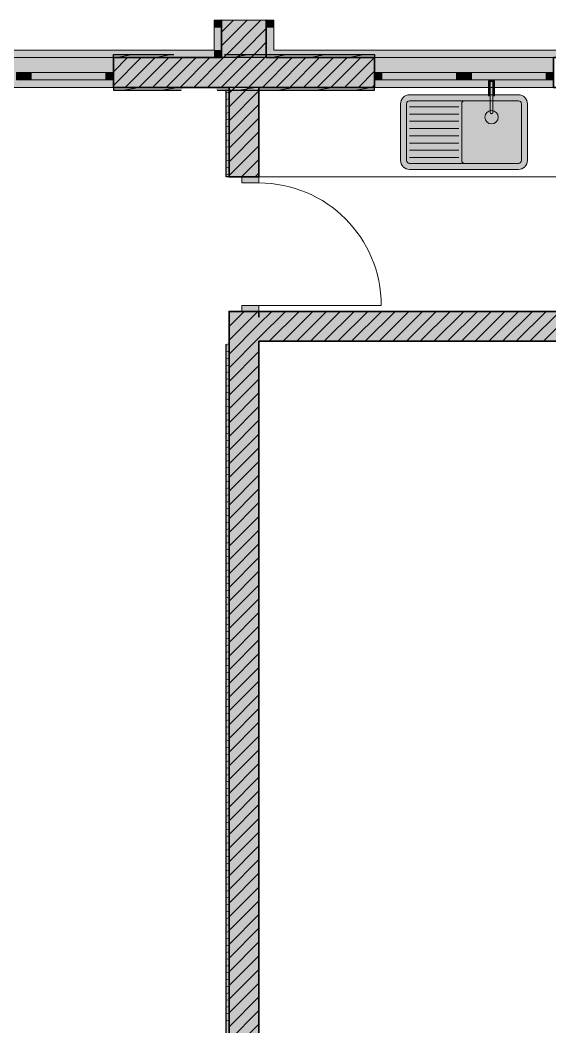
# Model space of a CAD drawing. Header units: inches. Extents: x 99 to 83418, y 65 to 21631.
# Drawn here: x 72050 to 75601, y 13347 to 20088 of the extents above; entities that cross this region are included whole.
import ezdxf

# ---------------------------------------------------------------- set-up
doc = ezdxf.new("R2010")
doc.units = ezdxf.units.IN
doc.header["$MEASUREMENT"] = 0
doc.layers.add('PDF_Interior$-$Furniture$', color=7, linetype='Continuous', true_color=0x573938)
doc.layers.add('PDF_Structural - Bearing', color=7, linetype='Continuous')

msp = doc.modelspace()

# ---------------------------------------------------------------- hatches: boundary and pattern name
at = {"layer": 'PDF_Interior$-$Furniture$', "true_color": 0xffffff, "transparency": 33554559}
for points in [[(75229.7, 19617.1), (75218.8, 19617.1), (75218.8, 19668.1), (75216.1, 19674.5), (75209.8, 19677.1), (75203.4, 19674.5), (75200.8, 19668.1), (75200.8, 19617.1), (75189.8, 19617.1), (75189.8, 19682.1), (75229.7, 19682.1)], [(75218.8, 19470.2), (75216.1, 19463.9), (75209.8, 19461.3), (75203.4, 19463.9), (75200.8, 19470.3), (75200.8, 19668.1), (75203.4, 19674.5), (75209.8, 19677.1), (75216.1, 19674.5), (75218.8, 19668.1)], [(75024.8, 19588.1), (74659.8, 19588.1), (74629.8, 19580.1), (74607.8, 19558.1), (74599.8, 19528.1), (74599.8, 19148.1), (74607.8, 19118.1), (74629.8, 19096.2), (74659.8, 19088.1), (75389.8, 19088.1), (75419.8, 19096.2), (75441.7, 19118.1), (75449.8, 19148.1), (75449.8, 19528.1), (75441.7, 19558.1), (75419.8, 19580.1), (75389.8, 19588.1)]]:
    msp.add_hatch(color=7, dxfattribs=at).paths.add_polyline_path(points)

# ---------------------------------------------------------------- linework, layer by layer
at = {"layer": 'PDF_Interior$-$Furniture$', "color": 126, "lineweight": 25, "true_color": 0x008060}
for points in [[(73100.4, 19838.1), (72675.4, 19838.1), (72675.4, 19858.1), (73080.4, 19858.1)], [(73420.4, 19858.1), (74425.5, 19858.1), (74425.5, 19838.1), (73400.4, 19838.1)], [(73150.5, 19638.1), (72675.4, 19638.1), (72675.4, 19618.1), (73130.5, 19618.1)], [(73370.5, 19618.1), (74425.5, 19618.1), (74425.5, 19638.1), (73350.5, 19638.1)], [(73450.5, 19638.1), (73450.5, 19038.1), (73430.5, 19038.1), (73430.5, 19618.1)], [(73450.5, 17938.1), (73450.5, 11088.1), (72525.5, 11088.1), (72525.5, 11108.1), (73430.5, 11108.1), (73430.5, 17918.1)]]:
    msp.add_lwpolyline(points, dxfattribs=at)
at = {"layer": 'PDF_Interior$-$Furniture$', "color": 121, "lineweight": 13, "true_color": 0x80ffdf}
for points in [[(72807.1, 19858.1), (72693.7, 19838.1)], [(73066.2, 19858.1), (72952.8, 19838.1)], [(73584.5, 19858.1), (73471.1, 19838.1)], [(73843.7, 19858.1), (73730.2, 19838.1)], [(74102.8, 19858.1), (73989.4, 19838.1)], [(74362, 19858.1), (74248.5, 19838.1)], [(72855.1, 19638.1), (72741.7, 19618.1)], [(73114.3, 19638.1), (73000.8, 19618.1)], [(73373.4, 19638.1), (73354, 19634.7)], [(73632.6, 19638.1), (73519.1, 19618.1)], [(73891.7, 19638.1), (73778.3, 19618.1)], [(74150.8, 19638.1), (74037.4, 19618.1)], [(74410, 19638.1), (74296.6, 19618.1)], [(73450.5, 19606), (73430.5, 19602.5)], [(73450.5, 19560.3), (73430.5, 19556.8)], [(73450.5, 19514.6), (73430.5, 19511.1)], [(73450.5, 19468.9), (73430.5, 19465.4)], [(73450.5, 19423.2), (73430.5, 19419.7)], [(73450.5, 19377.5), (73430.5, 19374)], [(73450.5, 19331.9), (73430.5, 19328.3)], [(73450.5, 19286.2), (73430.5, 19282.6)], [(73450.5, 19240.5), (73430.5, 19236.9)], [(73450.5, 19194.8), (73430.5, 19191.2)], [(73450.5, 19149.1), (73430.5, 19145.6)], [(73450.5, 19103.4), (73430.5, 19099.9)], [(73450.5, 19057.7), (73430.5, 19054.2)], [(73450.5, 17915.3), (73430.5, 17911.8)], [(73450.5, 17869.6), (73430.5, 17866.1)], [(73450.5, 17823.9), (73430.5, 17820.4)], [(73450.5, 17778.3), (73430.5, 17774.7)], [(73450.5, 17732.6), (73430.5, 17729)], [(73450.5, 17686.9), (73430.5, 17683.3)], [(73450.5, 17641.2), (73430.5, 17637.6)], [(73450.5, 17595.5), (73430.5, 17591.9)], [(73450.5, 17549.8), (73430.5, 17546.3)], [(73450.5, 17504.1), (73430.5, 17500.6)], [(73450.5, 17458.4), (73430.5, 17454.9)], [(73450.5, 17412.7), (73430.5, 17409.2)], [(73450.5, 17367), (73430.5, 17363.5)], [(73450.5, 17321.3), (73430.5, 17317.8)], [(73450.5, 17275.6), (73430.5, 17272.1)], [(73450.5, 17229.9), (73430.5, 17226.4)], [(73450.5, 17184.2), (73430.5, 17180.7)], [(73450.5, 17138.5), (73430.5, 17135)], [(73450.5, 17092.8), (73430.5, 17089.3)], [(73450.5, 17047.1), (73430.5, 17043.6)], [(73450.5, 17001.4), (73430.5, 16997.9)], [(73450.5, 16955.8), (73430.5, 16952.2)], [(73450.5, 16910.1), (73430.5, 16906.5)], [(73450.5, 16864.4), (73430.5, 16860.8)], [(73450.5, 16818.7), (73430.5, 16815.1)], [(73450.5, 16773), (73430.5, 16769.5)], [(73450.5, 16727.3), (73430.5, 16723.8)], [(73450.5, 16681.6), (73430.5, 16678.1)], [(73450.5, 16635.9), (73430.5, 16632.4)], [(73450.5, 16590.2), (73430.5, 16586.7)], [(73450.5, 16544.5), (73430.5, 16541)], [(73450.5, 16498.8), (73430.5, 16495.3)], [(73450.5, 16453.1), (73430.5, 16449.6)], [(73450.5, 16407.4), (73430.5, 16403.9)], [(73450.5, 16361.7), (73430.5, 16358.2)], [(73450.5, 16316), (73430.5, 16312.5)], [(73450.5, 16270.3), (73430.5, 16266.8)], [(73450.5, 16224.6), (73430.5, 16221.1)], [(73450.5, 16179), (73430.5, 16175.4)], [(73450.5, 16133.3), (73430.5, 16129.7)], [(73450.5, 16087.6), (73430.5, 16084)], [(73450.5, 16041.9), (73430.5, 16038.3)], [(73450.5, 15996.2), (73430.5, 15992.7)], [(73450.5, 15950.5), (73430.5, 15947)], [(73450.5, 15904.8), (73430.5, 15901.3)], [(73450.5, 15859.1), (73430.5, 15855.6)], [(73450.5, 15813.4), (73430.5, 15809.9)], [(73450.5, 15767.7), (73430.5, 15764.2)], [(73450.5, 15722), (73430.5, 15718.5)], [(73450.5, 15676.3), (73430.5, 15672.8)], [(73450.5, 15630.6), (73430.5, 15627.1)], [(73450.5, 15584.9), (73430.5, 15581.4)], [(73450.5, 15539.2), (73430.5, 15535.7)], [(73450.5, 15493.5), (73430.5, 15490)], [(73450.5, 15447.8), (73430.5, 15444.3)], [(73450.5, 15402.2), (73430.5, 15398.6)], [(73450.5, 15356.5), (73430.5, 15352.9)], [(73450.5, 15310.8), (73430.5, 15307.2)], [(73450.5, 15265.1), (73430.5, 15261.5)], [(73450.5, 15219.4), (73430.5, 15215.8)], [(73450.5, 15173.7), (73430.5, 15170.2)], [(73450.5, 15128), (73430.5, 15124.5)], [(73450.5, 15082.3), (73430.5, 15078.8)], [(73450.5, 15036.6), (73430.5, 15033.1)], [(73450.5, 14990.9), (73430.5, 14987.4)], [(73450.5, 14945.2), (73430.5, 14941.7)], [(73450.5, 14899.5), (73430.5, 14896)], [(73450.5, 14853.8), (73430.5, 14850.3)], [(73450.5, 14808.1), (73430.5, 14804.6)], [(73450.5, 14762.4), (73430.5, 14758.9)], [(73450.5, 14716.7), (73430.5, 14713.2)], [(73450.5, 14671), (73430.5, 14667.5)], [(73450.5, 14625.4), (73430.5, 14621.8)], [(73450.5, 14579.7), (73430.5, 14576.1)], [(73450.5, 14534), (73430.5, 14530.4)], [(73450.5, 14488.3), (73430.5, 14484.7)], [(73450.5, 14442.6), (73430.5, 14439)], [(73450.5, 14396.9), (73430.5, 14393.4)], [(73450.5, 14351.2), (73430.5, 14347.7)], [(73450.5, 14305.5), (73430.5, 14302)], [(73450.5, 14259.8), (73430.5, 14256.3)], [(73450.5, 14214.1), (73430.5, 14210.6)], [(73450.5, 14168.4), (73430.5, 14164.9)], [(73450.5, 14122.7), (73430.5, 14119.2)], [(73450.5, 14077), (73430.5, 14073.5)], [(73450.5, 14031.3), (73430.5, 14027.8)], [(73450.5, 13985.6), (73430.5, 13982.1)], [(73450.5, 13939.9), (73430.5, 13936.4)], [(73450.5, 13894.2), (73430.5, 13890.7)], [(73450.5, 13848.5), (73430.5, 13845)], [(73450.5, 13802.9), (73430.5, 13799.3)], [(73450.5, 13757.2), (73430.5, 13753.6)], [(73450.5, 13711.5), (73430.5, 13707.9)], [(73450.5, 13665.8), (73430.5, 13662.2)], [(73450.5, 13620.1), (73430.5, 13616.6)], [(73450.5, 13574.4), (73430.5, 13570.9)], [(73450.5, 13528.7), (73430.5, 13525.2)], [(73450.5, 13483), (73430.5, 13479.5)], [(73450.5, 13437.3), (73430.5, 13433.8)], [(73450.5, 13391.6), (73430.5, 13388.1)]]:
    msp.add_lwpolyline(points, dxfattribs=at)
at = {"layer": 'PDF_Interior$-$Furniture$', "lineweight": 13}
for points in [[(75200.8, 19470.3), (75200.8, 19668.1), (75200.8, 19617.1), (75189.8, 19617.1), (75189.8, 19682.1), (75229.7, 19682.1), (75229.7, 19617.1), (75218.8, 19617.1), (75218.8, 19668.1), (75218.8, 19470.2, -0.413649), (75209.8, 19461.3, -0.41458)], [(75218.8, 19668.1, 0.412495), (75209.8, 19677.1, 0.412495), (75200.8, 19668.1, -0.412495), (75209.8, 19677.1, -0.412495)], [(75449.8, 19528.1, 0.414381), (75389.8, 19588.1), (75024.8, 19588.1), (74659.8, 19588.1, 0.414381), (74599.8, 19528.1), (74599.8, 19148.1, 0.41438), (74659.8, 19088.1), (75389.8, 19088.1, 0.41438), (75449.8, 19148.1)], [(75389.8, 19128.1, 0.414374), (75409.8, 19148.1), (75409.8, 19528.1, 0.414373), (75389.8, 19548.1), (75209.8, 19548.1), (75029.8, 19548.1), (74659.8, 19548.1, 0.414373), (74639.8, 19528.1), (74639.8, 19148.1, 0.414374), (74659.8, 19128.1), (75029.8, 19128.1)]]:
    msp.add_lwpolyline(points, format="xyb", close=True, dxfattribs=at)
for points in [[(75190.1, 19581.1), (75190.1, 19616.1), (75200.8, 19616.1), (75200.8, 19581.1)], [(75229.5, 19581.1), (75218.8, 19581.1), (75218.8, 19616.1), (75229.5, 19616.1)]]:
    msp.add_lwpolyline(points, close=True, dxfattribs=at)
for points in [[(74989.8, 19508.1), (74659.8, 19508.1)], [(74989.8, 19459.5), (74659.8, 19459.5)], [(74989.8, 19411), (74659.8, 19411)], [(74989.8, 19362.4), (74659.8, 19362.4)], [(74989.8, 19313.8), (74659.8, 19313.8)], [(74989.8, 19265.3), (74659.8, 19265.3)], [(74989.8, 19216.7), (74659.8, 19216.7)], [(74989.8, 19168.1), (74659.8, 19168.1)]]:
    msp.add_lwpolyline(points, dxfattribs=at)
msp.add_lwpolyline([(75029.8, 19548.1, 0.414373), (75009.8, 19528.1), (75009.8, 19148.1, 0.414374), (75029.8, 19128.1)], format="xyb", dxfattribs=at)
msp.add_circle((75209.8, 19438.1), 45, dxfattribs=at)
at = {"layer": 'PDF_Interior$-$Furniture$', "color": 7, "lineweight": 0, "true_color": 0xffffff, "transparency": 33554559}
for points in [[(72675.4, 19858.1), (72675.4, 19838.1), (73080.4, 19858.1), (73100.4, 19838.1)], [(74425.5, 19838.1), (74425.5, 19858.1), (73400.4, 19838.1), (73420.4, 19858.1)], [(73130.5, 19618.1), (73150.5, 19638.1), (72675.4, 19618.1), (72675.4, 19638.1)], [(73350.5, 19638.1), (73370.5, 19618.1), (74425.5, 19638.1), (74425.5, 19618.1)], [(73430.5, 19618.1), (73430.5, 19038.1), (73450.5, 19638.1), (73450.5, 19038.1)], [(75190.1, 19581.1), (75190.1, 19616.1), (75200.8, 19581.1), (75200.8, 19616.1)], [(75229.5, 19581.1), (75218.8, 19581.1), (75229.5, 19616.1), (75218.8, 19616.1)], [(73450.5, 17938.1), (73430.5, 17918.1), (73450.5, 11088.1), (73430.5, 11108.1)]]:
    msp.add_solid(points, dxfattribs=at)
at = {"layer": 'PDF_Structural - Bearing', "color": 251, "lineweight": 18, "true_color": 0x6a6a6a}
for points in [[(73700.4, 20088.1), (73400.4, 20088.1), (73350.4, 20088.1), (73350.4, 19888.1), (70500.4, 19888.1), (70500.4, 20038.1), (70500.4, 20088.1), (70150.4, 20088.1)], [(70450.4, 20038.1), (70450.4, 19838.1), (70500.4, 19838.1), (73400.4, 19838.1)], [(76950.4, 20088.1), (76650.4, 20088.1), (76600.4, 20088.1), (76600.4, 19888.1), (73750.4, 19888.1), (73750.4, 20038.1), (73750.4, 20088.1), (73400.4, 20088.1)], [(73400.4, 19888.1), (73400.4, 20038.1)], [(73700.4, 20038.1), (73700.4, 19888.1)], [(73700.4, 19838.1), (76650.4, 19838.1), (76650.4, 19888.1), (76650.4, 20038.1)]]:
    msp.add_lwpolyline(points, dxfattribs=at)
at = {"layer": 'PDF_Structural - Bearing', "color": 11, "lineweight": 9, "true_color": 0xfe847a}
for points in [[(73214.1, 19638.1), (73414.1, 19838.1), (73464.1, 19888.1), (73614.1, 20038.1), (73664.1, 20088.1)], [(73306, 19638.1), (73506, 19838.1), (73556, 19888.1), (73700.4, 20032.5)], [(73400.4, 19916.4), (73522.2, 20038.1), (73572.2, 20088.1)], [(73400.4, 20008.3), (73430.2, 20038.1), (73480.2, 20088.1)], [(73397.9, 19638.1), (73597.9, 19838.1), (73647.9, 19888.1), (73700.4, 19940.6)], [(72675.4, 19651), (72862.5, 19838.1)], [(72675.4, 19742.9), (72770.6, 19838.1)], [(72675.4, 19834.8), (72678.7, 19838.1)], [(72754.5, 19638.1), (72954.5, 19838.1)], [(72846.4, 19638.1), (73046.4, 19838.1)], [(72938.3, 19638.1), (73138.3, 19838.1)], [(73030.2, 19638.1), (73230.2, 19838.1)], [(73122.2, 19638.1), (73322.2, 19838.1)], [(73450.5, 19598.8), (73489.9, 19638.1), (73689.9, 19838.1), (73700.4, 19848.7)], [(73450.5, 19506.9), (73581.8, 19638.1), (73781.8, 19838.1)], [(73673.7, 19638.1), (73873.7, 19838.1)], [(73765.6, 19638.1), (73965.6, 19838.1)], [(73857.5, 19638.1), (74057.5, 19838.1)], [(73949.5, 19638.1), (74149.5, 19838.1)], [(74041.4, 19638.1), (74241.4, 19838.1)], [(74133.3, 19638.1), (74333.3, 19838.1)], [(74225.2, 19638.1), (74425.2, 19838.1)], [(74317.2, 19638.1), (74425.5, 19746.5)], [(74409.1, 19638.1), (74425.5, 19654.5)], [(73450.5, 19414.9), (73650.5, 19614.9)], [(73450.5, 19323), (73650.5, 19523)], [(73450.5, 19231.1), (73650.5, 19431.1)], [(73450.5, 19139.2), (73650.5, 19339.2)], [(73450.5, 19047.2), (73650.5, 19247.2)], [(73533.3, 19038.1), (73650.5, 19155.3)], [(73625.2, 19038.1), (73650.5, 19063.4)], [(73450.5, 17760.3), (73650.5, 17960.3), (73828.3, 18138.1)], [(73450.5, 17852.2), (73650.5, 18052.2), (73736.4, 18138.1)], [(73450.5, 17944.2), (73644.5, 18138.1)], [(73450.5, 18036.1), (73552.6, 18138.1)], [(73450.5, 18128), (73460.6, 18138.1)], [(73720.3, 17938.1), (73920.3, 18138.1)], [(73812.2, 17938.1), (74012.2, 18138.1)], [(73904.1, 17938.1), (74104.1, 18138.1)], [(73996, 17938.1), (74196, 18138.1)], [(74087.9, 17938.1), (74287.9, 18138.1)], [(74179.9, 17938.1), (74379.9, 18138.1)], [(74271.8, 17938.1), (74471.8, 18138.1)], [(74363.7, 17938.1), (74563.7, 18138.1)], [(74455.6, 17938.1), (74655.6, 18138.1)], [(74547.6, 17938.1), (74747.6, 18138.1)], [(74639.5, 17938.1), (74839.5, 18138.1)], [(74731.4, 17938.1), (74931.4, 18138.1)], [(74823.3, 17938.1), (75023.3, 18138.1)], [(74915.3, 17938.1), (75115.3, 18138.1)], [(75007.2, 17938.1), (75207.2, 18138.1)], [(75099.1, 17938.1), (75299.1, 18138.1)], [(75191, 17938.1), (75391, 18138.1)], [(75283, 17938.1), (75483, 18138.1)], [(75374.9, 17938.1), (75574.9, 18138.1)], [(75466.8, 17938.1), (75666.8, 18138.1)], [(75558.7, 17938.1), (75758.7, 18138.1)], [(73450.5, 17668.4), (73650.5, 17868.4)], [(73450.5, 17576.5), (73650.5, 17776.5)], [(73450.5, 17484.5), (73650.5, 17684.5)], [(73450.5, 17392.6), (73650.5, 17592.6)], [(73450.5, 17300.7), (73650.5, 17500.7)], [(73450.5, 17208.8), (73650.5, 17408.8)], [(73450.5, 17116.8), (73650.5, 17316.8)], [(73450.5, 17024.9), (73650.5, 17224.9)], [(73450.5, 16933), (73650.5, 17133)], [(73450.5, 16841.1), (73650.5, 17041.1)], [(73450.5, 16749.1), (73650.5, 16949.1)], [(73450.5, 16657.2), (73650.5, 16857.2)], [(73450.5, 16565.3), (73650.5, 16765.3)], [(73450.5, 16473.4), (73650.5, 16673.4)], [(73450.5, 16381.4), (73650.5, 16581.4)], [(73450.5, 16289.5), (73650.5, 16489.5)], [(73450.5, 16197.6), (73650.5, 16397.6)], [(73450.5, 16105.7), (73650.5, 16305.7)], [(73450.5, 16013.7), (73650.5, 16213.7)], [(73450.5, 15921.8), (73650.5, 16121.8)], [(73450.5, 15829.9), (73650.5, 16029.9)], [(73450.5, 15738), (73650.5, 15938)], [(73450.5, 15646.1), (73650.5, 15846.1)], [(73450.5, 15554.1), (73650.5, 15754.1)], [(73450.5, 15462.2), (73650.5, 15662.2)], [(73450.5, 15370.3), (73650.5, 15570.3)], [(73450.5, 15278.4), (73650.5, 15478.4)], [(73450.5, 15186.4), (73650.5, 15386.4)], [(73450.5, 15094.5), (73650.5, 15294.5)], [(73450.5, 15002.6), (73650.5, 15202.6)], [(73450.5, 14910.7), (73650.5, 15110.7)], [(73450.5, 14818.7), (73650.5, 15018.7)], [(73450.5, 14726.8), (73650.5, 14926.8)], [(73450.5, 14634.9), (73650.5, 14834.9)], [(73450.5, 14543), (73650.5, 14743)], [(73450.5, 14451), (73650.5, 14651)], [(73450.5, 14359.1), (73650.5, 14559.1)], [(73450.5, 14267.2), (73650.5, 14467.2)], [(73450.5, 14175.3), (73650.5, 14375.3)], [(73450.5, 14083.3), (73650.5, 14283.3)], [(73450.5, 13991.4), (73650.5, 14191.4)], [(73450.5, 13899.5), (73650.5, 14099.5)], [(73450.5, 13807.6), (73650.5, 14007.6)], [(73450.5, 13715.7), (73650.5, 13915.7)], [(73450.5, 13623.7), (73650.5, 13823.7)], [(73450.5, 13531.8), (73650.5, 13731.8)], [(73450.5, 13439.9), (73650.5, 13639.9)], [(73450.5, 13348), (73650.5, 13548)], [(73450.5, 13256), (73650.5, 13456)], [(73450.5, 13164.1), (73650.5, 13364.1)]]:
    msp.add_lwpolyline(points, dxfattribs=at)
at = {"layer": 'PDF_Structural - Bearing', "lineweight": 35}
for points in [[(73400.4, 20038.1), (73400.4, 20088.1), (73400.4, 20038.1), (73400.4, 19888.1)], [(76650.4, 20038.1), (76650.4, 20088.1), (76650.4, 20038.1), (76650.4, 19838.1), (75625.5, 19838.1), (75625.5, 19738.1), (75625.5, 19688.1), (75625.5, 19638.1), (76700.4, 19638.1), (76700.4, 18138.1), (73650.5, 18138.1)], [(73700.4, 19888.1), (73700.4, 20038.1), (73700.4, 20088.1), (73700.4, 20038.1)], [(73400.4, 19838.1), (73400.4, 19888.1), (73400.4, 19838.1), (72675.4, 19838.1), (72675.4, 19738.1), (72675.4, 19688.1), (72675.4, 19638.1), (73450.5, 19638.1), (73450.5, 19038.1), (73535.5, 19038.1), (73450.5, 19038.1), (73450.5, 19075.1), (73450.5, 19038.1)], [(73700.4, 19838.1), (73700.4, 19888.1), (73700.4, 19838.1), (74425.5, 19838.1), (74425.5, 19738.1), (74425.5, 19688.1), (74425.5, 19638.1), (73650.5, 19638.1), (73650.5, 19038.1), (73535.5, 19038.1), (73650.5, 19038.1), (73650.5, 19075.1), (73650.5, 19038.1)], [(73650.5, 19075.1), (73650.5, 19038.1), (73535.5, 19038.1), (73450.5, 19038.1), (73450.5, 19075.1)], [(73450.5, 18138.1), (73450.5, 18101.1), (73450.5, 18138.1), (73535.5, 18138.1), (73450.5, 18138.1), (73450.5, 11088.1), (72525.5, 11088.1), (72525.5, 11003.1), (72525.5, 10888.1), (73400.4, 10888.1), (73400.4, 10688.1), (73400.4, 10638.1), (73400.4, 10688.1)], [(73650.5, 18101.1), (73650.5, 18138.1), (73650.5, 18101.1), (73650.5, 18138.1), (73535.5, 18138.1), (73650.5, 18138.1), (73535.5, 18138.1), (73450.5, 18138.1), (73450.5, 18101.1)], [(73700.4, 10688.1), (73700.4, 10638.1), (73700.4, 10688.1), (73700.4, 10888.1), (73700.4, 10988.1), (73700.4, 11038.1), (73700.4, 11088.1), (73650.5, 11088.1), (73650.5, 17938.1), (76700.4, 17938.1), (76700.4, 15813.1), (76900.4, 15813.1), (79950.5, 15813.1), (79950.5, 12588.1), (80150.5, 12588.1), (80150.5, 15738.1), (80350.5, 15738.1)]]:
    msp.add_lwpolyline(points, dxfattribs=at)
at = {"layer": 'PDF_Structural - Bearing', "color": 123, "lineweight": 18, "true_color": 0x71cebe}
msp.add_lwpolyline([(53950.4, 19838.1), (53950.4, 10888.1), (70187.9, 10888.1), (70187.9, 8375.6), (73662.8, 8375.6), (73662.8, 10888.1), (80150.5, 10888.1), (80150.5, 19838.1)], close=True, dxfattribs=at)
at = {"layer": 'PDF_Structural - Bearing', "lineweight": 13}
for points in [[(72675.4, 19638.1), (70875.4, 19638.1), (70875.4, 19688.1), (70875.4, 19738.1), (70875.4, 19688.1), (70925.4, 19688.1), (70925.4, 19738.1), (70875.4, 19738.1), (70875.4, 19838.1), (72675.4, 19838.1), (72675.4, 19738.1), (72675.4, 19688.1)], [(74425.5, 19638.1), (75625.5, 19638.1), (75625.5, 19688.1), (75625.5, 19738.1), (75625.5, 19688.1), (75575.5, 19688.1), (75575.5, 19738.1), (75625.5, 19738.1), (75625.5, 19838.1), (74425.5, 19838.1), (74425.5, 19738.1), (74425.5, 19688.1)], [(72075.4, 19688.1), (72025.4, 19688.1), (72025.4, 19738.1), (72075.4, 19738.1), (72125.4, 19738.1), (72125.4, 19688.1)], [(72675.4, 19688.1), (72625.4, 19688.1), (72625.4, 19738.1), (72675.4, 19738.1)], [(74425.5, 19688.1), (74475.5, 19688.1), (74475.5, 19738.1), (74425.5, 19738.1)], [(75025.5, 19688.1), (75075.5, 19688.1), (75075.5, 19738.1), (75025.5, 19738.1), (74975.5, 19738.1), (74975.5, 19688.1)]]:
    msp.add_lwpolyline(points, close=True, dxfattribs=at)
for points in [[(72125.4, 19738.1), (72625.4, 19738.1)], [(72625.4, 19688.1), (72125.4, 19688.1)], [(74975.5, 19738.1), (74475.5, 19738.1)], [(74475.5, 19688.1), (74975.5, 19688.1)], [(75575.5, 19738.1), (75075.5, 19738.1)], [(75075.5, 19688.1), (75575.5, 19688.1)], [(73650.5, 19038.1), (76700.4, 19038.1)]]:
    msp.add_lwpolyline(points, dxfattribs=at)
at = {"layer": 'PDF_Structural - Bearing', "color": 8, "lineweight": 15, "true_color": 0x7f7f7f}
for points in [[(74550.5, 19638.1), (73350.5, 19638.1)], [(73650.5, 19638.1), (73650.5, 19038.1)]]:
    msp.add_lwpolyline(points, dxfattribs=at)
at = {"layer": 'PDF_Structural - Bearing', "color": 30, "lineweight": 20, "true_color": 0xff6600}
for points in [[(73535.5, 19038.1), (73535.5, 18998.1), (73650.5, 18998.1), (73650.5, 19038.1)], [(73650.5, 18138.1), (73650.5, 18178.1), (73535.5, 18178.1), (73535.5, 18138.1)]]:
    msp.add_lwpolyline(points, close=True, dxfattribs=at)
at = {"layer": 'PDF_Structural - Bearing', "color": 30, "lineweight": 18, "true_color": 0xff6600}
msp.add_lwpolyline([(73650.5, 18178.1), (74470.5, 18178.1, 0.414192), (73650.5, 18998.1)], format="xyb", dxfattribs=at)
at = {"layer": 'PDF_Structural - Bearing', "color": 7, "lineweight": 0, "true_color": 0xffffff, "transparency": 33554559}
for points in [[(73350.4, 20038.1), (73350.4, 20088.1), (73400.4, 20038.1)], [(73350.4, 20088.1), (73400.4, 20088.1), (73400.4, 20038.1)], [(73350.4, 20038.1), (73400.4, 20038.1), (73350.4, 19888.1), (73400.4, 19888.1)], [(73700.4, 20088.1), (73700.4, 20038.1), (73400.4, 20088.1), (73400.4, 20038.1)], [(73400.4, 19888.1), (73400.4, 20038.1), (73700.4, 19888.1), (73700.4, 20038.1)], [(73700.4, 20088.1), (73750.4, 20088.1), (73700.4, 20038.1)], [(73700.4, 20038.1), (73750.4, 20088.1), (73750.4, 20038.1)], [(73700.4, 20038.1), (73750.4, 20038.1), (73700.4, 19888.1), (73750.4, 19888.1)], [(73350.4, 19888.1), (73350.4, 19838.1), (70500.4, 19888.1), (70500.4, 19838.1)], [(73350.4, 19838.1), (73350.4, 19888.1), (73400.4, 19838.1)], [(73350.4, 19888.1), (73400.4, 19888.1), (73400.4, 19838.1)], [(73700.4, 19888.1), (73700.4, 19838.1), (73400.4, 19888.1), (73400.4, 19838.1)], [(73700.4, 19838.1), (73700.4, 19888.1), (76650.4, 19838.1), (76650.4, 19888.1)], [(72675.4, 19838.1), (72675.4, 19638.1), (70875.4, 19838.1), (70875.4, 19638.1)], [(72675.4, 19838.1), (74425.5, 19838.1), (72675.4, 19638.1), (74425.5, 19638.1)], [(74425.5, 19838.1), (75625.5, 19838.1), (74425.5, 19638.1), (75625.5, 19638.1)], [(72075.4, 19688.1), (72075.4, 19738.1), (72025.4, 19688.1), (72025.4, 19738.1)], [(72075.4, 19738.1), (72075.4, 19688.1), (72125.4, 19738.1), (72125.4, 19688.1)], [(72125.4, 19738.1), (72125.4, 19688.1), (72625.4, 19738.1), (72625.4, 19688.1)], [(72675.4, 19688.1), (72675.4, 19738.1), (72625.4, 19688.1), (72625.4, 19738.1)], [(74425.5, 19688.1), (74475.5, 19688.1), (74425.5, 19738.1), (74475.5, 19738.1)], [(74975.5, 19738.1), (74475.5, 19738.1), (74975.5, 19688.1), (74475.5, 19688.1)], [(75025.5, 19738.1), (74975.5, 19738.1), (75025.5, 19688.1), (74975.5, 19688.1)], [(75025.5, 19688.1), (75075.5, 19688.1), (75025.5, 19738.1), (75075.5, 19738.1)], [(75575.5, 19738.1), (75075.5, 19738.1), (75575.5, 19688.1), (75075.5, 19688.1)], [(75625.5, 19738.1), (75575.5, 19738.1), (75625.5, 19688.1), (75575.5, 19688.1)], [(73450.5, 19638.1), (73650.5, 19638.1), (73450.5, 19038.1), (73650.5, 19038.1)], [(73535.5, 19038.1), (73535.5, 18998.1), (73650.5, 19038.1), (73650.5, 18998.1)], [(73450.5, 11088.1), (73450.5, 18138.1), (73650.5, 11088.1), (73650.5, 18138.1)], [(73650.5, 18138.1), (73650.5, 18178.1), (73535.5, 18138.1), (73535.5, 18178.1)], [(73650.5, 17938.1), (73650.5, 18138.1), (76700.4, 17938.1), (76700.4, 18138.1)]]:
    msp.add_solid(points, dxfattribs=at)

doc.saveas('drawing.dxf')
